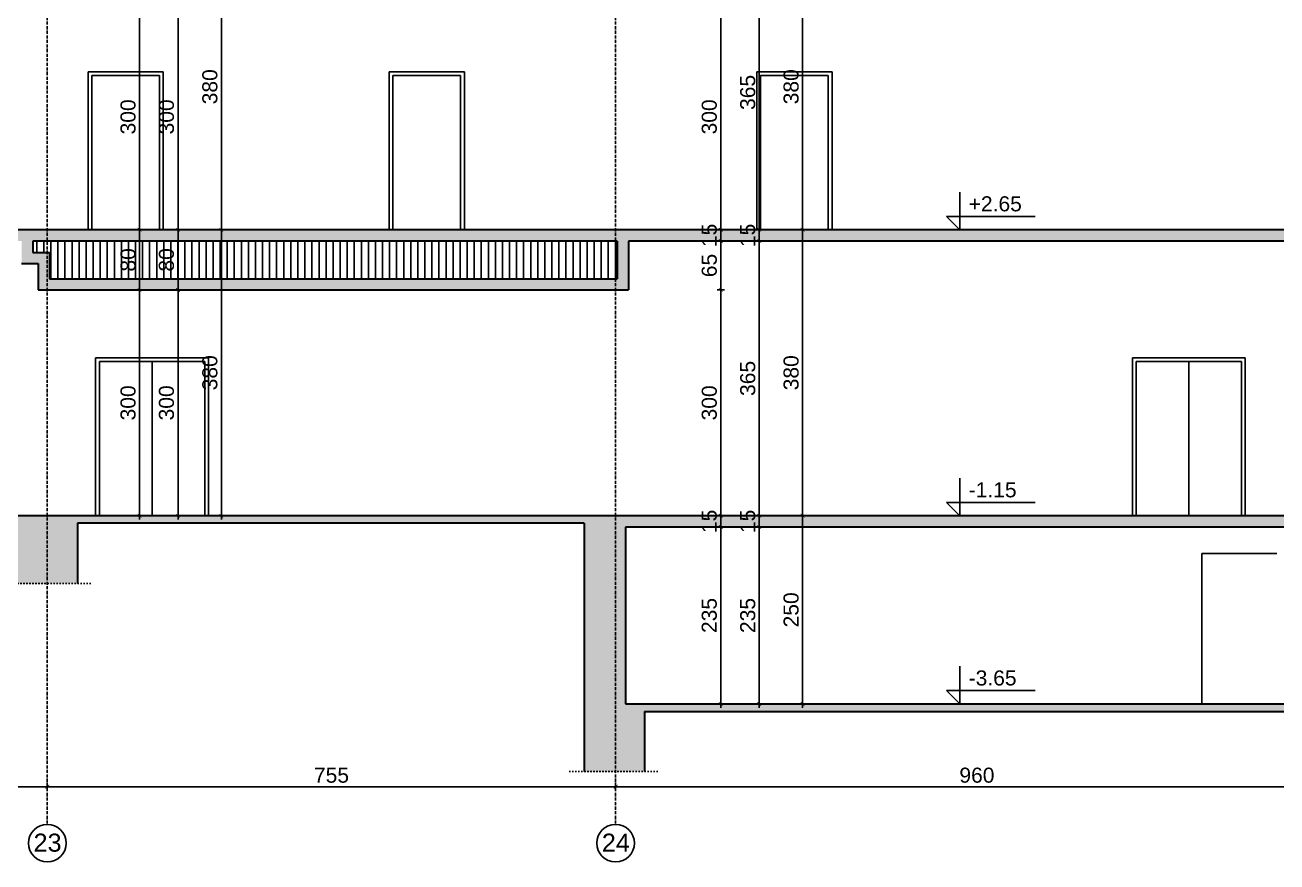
# Model space of a CAD drawing. Header units: inches. Extents: x -72385 to 39588, y -6525 to 66685.
# Drawn here: x 27650 to 29313, y 23051 to 24163 of the extents above; entities that cross this region are included whole.
import ezdxf

# ---------------------------------------------------------------- set-up
doc = ezdxf.new("R2010")
doc.units = ezdxf.units.IN
doc.header["$MEASUREMENT"] = 0
doc.linetypes.add('DashDot', pattern=[0.6, 0.4, -0.1, 0, -0.1])
doc.linetypes.add('Hidden', pattern=[0.4, 0.2, -0.2])
for name, color, linetype, lineweight in [('Надписи коти външни', 252, 'Continuous', 25), ('Надписи коти вътрешни', 252, 'Continuous', 25), ('Надписи нива', 252, 'Continuous', 25), ('Надписи Оси', 252, 'Continuous', 25), ('Оси', 252, 'DashDot', 25), ('Фасади Разрези дебело', 7, 'Continuous', 35), ('Фасади Разрези пунктир', 253, 'Hidden', 25), ('Фасади Разрези средно', 252, 'Continuous', 30), ('Фасади Разрези тънко', 253, 'Continuous', 25), ('Щрих стени', 254, 'Continuous', 25)]:
    doc.layers.add(name, color=color, linetype=linetype, lineweight=lineweight)
doc.styles.add('Arial Regular', font='arial.ttf')
doc.styles.get("Standard").update_dxf_attribs({"font": 'arial.ttf'})
doc.dimstyles.new('Annotative', dxfattribs={"dimscale": 0, "dimtxt": 20, "dimasz": 5, "dimexe": 5, "dimexo": 5, "dimgap": 5, "dimtad": 1, "dimdec": 0, "dimzin": 0, "dimdsep": 46, "dimtxsty": 'Standard', "dimblk": 'ARCHTICK', "dimcen": 5, "dimdle": 5, "dimadec": 0, "dimazin": 0, "dimtfac": 1, "dimtdec": 0, "dimtofl": 0, "dimtmove": 0, "dimatfit": 3, "dimldrblk": 'ARCHTICK', "dimfxl": 5, "dimfxlon": 1, "dimtolj": 1, "dimtzin": 0, "dimarcsym": 1})

# ---------------------------------------------------------------- blocks, each defined once
blk = doc.blocks.new('_ArchTick')
at = {"color": 0, "linetype": 'ByBlock', "const_width": 0.15}
blk.add_lwpolyline([(-0.5, -0.5), (0.5, 0.5)], dxfattribs=at)
blk = doc.blocks.new('*D5198')
at = {"layer": 'Defpoints', "color": 0, "ltscale": 10, "transparency": 16777216}
for p in [(28451.8, 23810.9), (28574.4, 23810.9), (28470.1, 23510.9)]:
    blk.add_point(p, dxfattribs=at)
at = {"layer": 'Надписи коти вътрешни', "color": 0, "lineweight": -2, "ltscale": 10, "transparency": 16777216}
for p, q in [((28569.4, 23810.9), (28579.4, 23810.9)), ((28574.4, 23505.9), (28574.4, 23815.9)), ((28569.4, 23510.9), (28579.4, 23510.9))]:
    blk.add_line(p, q, dxfattribs=at)
at = {"layer": 'Надписи коти вътрешни', "color": 0, "lineweight": -2, "ltscale": 10, "transparency": 16777216, "xscale": 5, "yscale": 5, "zscale": 5}
for p, rotation in [((28574.4, 23810.9), 90), ((28574.4, 23510.9), 270)]:
    blk.add_blockref('_ArchTick', p, dxfattribs=dict(at, rotation=rotation))
at = {"layer": 'Надписи коти вътрешни', "color": 0, "ltscale": 10, "transparency": 16777216, "insert": (28559.2, 23660.9), "char_height": 20, "attachment_point": 5, "rotation": 90}
blk.add_mtext('\\A1;300', dxfattribs=at)
blk = doc.blocks.new('*D5197')
at = {"layer": 'Defpoints', "color": 0, "ltscale": 10, "transparency": 16777216}
for p in [(28451.8, 23875.9), (28451.8, 23810.9), (28574.4, 23810.9)]:
    blk.add_point(p, dxfattribs=at)
at = {"layer": 'Надписи коти вътрешни', "color": 0, "lineweight": -2, "ltscale": 10, "transparency": 16777216}
for p, q in [((28569.4, 23875.9), (28579.4, 23875.9)), ((28574.4, 23880.9), (28574.4, 23805.9)), ((28569.4, 23810.9), (28579.4, 23810.9))]:
    blk.add_line(p, q, dxfattribs=at)
at = {"layer": 'Надписи коти вътрешни', "color": 0, "lineweight": -2, "ltscale": 10, "transparency": 16777216, "xscale": 5, "yscale": 5, "zscale": 5}
for p, rotation in [((28574.4, 23875.9), 90), ((28574.4, 23810.9), 270)]:
    blk.add_blockref('_ArchTick', p, dxfattribs=dict(at, rotation=rotation))
at = {"layer": 'Надписи коти вътрешни', "color": 0, "ltscale": 10, "transparency": 16777216, "insert": (28559.2, 23843.4), "char_height": 20, "attachment_point": 5, "rotation": 90}
blk.add_mtext('\\A1;65', dxfattribs=at)
blk = doc.blocks.new('*D5196')
at = {"layer": 'Defpoints', "color": 0, "ltscale": 10, "transparency": 16777216}
for p in [(28574.4, 23890.9), (28605.1, 23890.9), (28605.1, 23875.9)]:
    blk.add_point(p, dxfattribs=at)
at = {"layer": 'Надписи коти вътрешни', "color": 0, "lineweight": -2, "ltscale": 10, "transparency": 16777216}
for p, q in [((28579.4, 23890.9), (28569.4, 23890.9)), ((28574.4, 23870.9), (28574.4, 23895.9)), ((28579.4, 23875.9), (28569.4, 23875.9))]:
    blk.add_line(p, q, dxfattribs=at)
at = {"layer": 'Надписи коти вътрешни', "color": 0, "lineweight": -2, "ltscale": 10, "transparency": 16777216, "xscale": 5, "yscale": 5, "zscale": 5}
for p, rotation in [((28574.4, 23890.9), 90), ((28574.4, 23875.9), 270)]:
    blk.add_blockref('_ArchTick', p, dxfattribs=dict(at, rotation=rotation))
at = {"layer": 'Надписи коти вътрешни', "color": 0, "ltscale": 10, "transparency": 16777216, "insert": (28559.2, 23883.4), "char_height": 20, "attachment_point": 5, "rotation": 90}
blk.add_mtext('\\A1;15', dxfattribs=at)
blk = doc.blocks.new('*D5195')
at = {"layer": 'Defpoints', "color": 0, "ltscale": 10, "transparency": 16777216}
for p in [(28625.5, 23875.9), (28703.7, 23875.9), (28703.7, 23510.9)]:
    blk.add_point(p, dxfattribs=at)
at = {"layer": 'Надписи коти вътрешни', "color": 0, "lineweight": -2, "ltscale": 10, "transparency": 16777216}
for p, q in [((28630.5, 23875.9), (28620.5, 23875.9)), ((28625.5, 23505.9), (28625.5, 23880.9)), ((28630.5, 23510.9), (28620.5, 23510.9))]:
    blk.add_line(p, q, dxfattribs=at)
at = {"layer": 'Надписи коти вътрешни', "color": 0, "lineweight": -2, "ltscale": 10, "transparency": 16777216, "xscale": 5, "yscale": 5, "zscale": 5}
for p, rotation in [((28625.5, 23875.9), 90), ((28625.5, 23510.9), 270)]:
    blk.add_blockref('_ArchTick', p, dxfattribs=dict(at, rotation=rotation))
at = {"layer": 'Надписи коти вътрешни', "color": 0, "ltscale": 10, "transparency": 16777216, "insert": (28610.3, 23693.4), "char_height": 20, "attachment_point": 5, "rotation": 90}
blk.add_mtext('\\A1;365', dxfattribs=at)
blk = doc.blocks.new('*D5194')
at = {"layer": 'Defpoints', "color": 0, "ltscale": 10, "transparency": 16777216}
for p in [(28683.1, 23890.9), (28802.2, 23890.9), (28802.2, 23510.9)]:
    blk.add_point(p, dxfattribs=at)
at = {"layer": 'Надписи коти вътрешни', "color": 0, "lineweight": -2, "ltscale": 10, "transparency": 16777216}
for p, q in [((28688.1, 23890.9), (28678.1, 23890.9)), ((28683.1, 23505.9), (28683.1, 23895.9)), ((28688.1, 23510.9), (28678.1, 23510.9))]:
    blk.add_line(p, q, dxfattribs=at)
at = {"layer": 'Надписи коти вътрешни', "color": 0, "lineweight": -2, "ltscale": 10, "transparency": 16777216, "xscale": 5, "yscale": 5, "zscale": 5}
for p, rotation in [((28683.1, 23890.9), 90), ((28683.1, 23510.9), 270)]:
    blk.add_blockref('_ArchTick', p, dxfattribs=dict(at, rotation=rotation))
at = {"layer": 'Надписи коти вътрешни', "color": 0, "ltscale": 10, "transparency": 16777216, "insert": (28667.9, 23700.9), "char_height": 20, "attachment_point": 5, "rotation": 90}
blk.add_mtext('\\A1;380', dxfattribs=at)
blk = doc.blocks.new('*D5193')
at = {"layer": 'Defpoints', "color": 0, "ltscale": 10, "transparency": 16777216}
for p in [(28625.5, 23890.9), (28656.1, 23890.9), (28656.1, 23875.9)]:
    blk.add_point(p, dxfattribs=at)
at = {"layer": 'Надписи коти вътрешни', "color": 0, "lineweight": -2, "ltscale": 10, "transparency": 16777216}
for p, q in [((28630.5, 23890.9), (28620.5, 23890.9)), ((28625.5, 23870.9), (28625.5, 23895.9)), ((28630.5, 23875.9), (28620.5, 23875.9))]:
    blk.add_line(p, q, dxfattribs=at)
at = {"layer": 'Надписи коти вътрешни', "color": 0, "lineweight": -2, "ltscale": 10, "transparency": 16777216, "xscale": 5, "yscale": 5, "zscale": 5}
for p, rotation in [((28625.5, 23890.9), 90), ((28625.5, 23875.9), 270)]:
    blk.add_blockref('_ArchTick', p, dxfattribs=dict(at, rotation=rotation))
at = {"layer": 'Надписи коти вътрешни', "color": 0, "ltscale": 10, "transparency": 16777216, "insert": (28610.3, 23883.4), "char_height": 20, "attachment_point": 5, "rotation": 90}
blk.add_mtext('\\A1;15', dxfattribs=at)
blk = doc.blocks.new('*D5192')
at = {"layer": 'Defpoints', "color": 0, "ltscale": 10, "transparency": 16777216}
for p in [(28451.8, 24190.9), (28574.4, 24190.9), (28514.9, 23890.9)]:
    blk.add_point(p, dxfattribs=at)
at = {"layer": 'Надписи коти вътрешни', "color": 0, "lineweight": -2, "ltscale": 10, "transparency": 16777216}
for p, q in [((28569.4, 24190.9), (28579.4, 24190.9)), ((28574.4, 23885.9), (28574.4, 24195.9)), ((28569.4, 23890.9), (28579.4, 23890.9))]:
    blk.add_line(p, q, dxfattribs=at)
at = {"layer": 'Надписи коти вътрешни', "color": 0, "lineweight": -2, "ltscale": 10, "transparency": 16777216, "xscale": 5, "yscale": 5, "zscale": 5}
for p, rotation in [((28574.4, 24190.9), 90), ((28574.4, 23890.9), 270)]:
    blk.add_blockref('_ArchTick', p, dxfattribs=dict(at, rotation=rotation))
at = {"layer": 'Надписи коти вътрешни', "color": 0, "ltscale": 10, "transparency": 16777216, "insert": (28559.2, 24040.9), "char_height": 20, "attachment_point": 5, "rotation": 90}
blk.add_mtext('\\A1;300', dxfattribs=at)
blk = doc.blocks.new('*D5189')
at = {"layer": 'Defpoints', "color": 0, "ltscale": 10, "transparency": 16777216}
for p in [(28625.5, 24255.9), (28703.7, 24255.9), (28703.7, 23890.9)]:
    blk.add_point(p, dxfattribs=at)
at = {"layer": 'Надписи коти вътрешни', "color": 0, "lineweight": -2, "ltscale": 10, "transparency": 16777216}
for p, q in [((28630.5, 24255.9), (28620.5, 24255.9)), ((28625.5, 23885.9), (28625.5, 24260.9)), ((28630.5, 23890.9), (28620.5, 23890.9))]:
    blk.add_line(p, q, dxfattribs=at)
at = {"layer": 'Надписи коти вътрешни', "color": 0, "lineweight": -2, "ltscale": 10, "transparency": 16777216, "xscale": 5, "yscale": 5, "zscale": 5}
for p, rotation in [((28625.5, 24255.9), 90), ((28625.5, 23890.9), 270)]:
    blk.add_blockref('_ArchTick', p, dxfattribs=dict(at, rotation=rotation))
at = {"layer": 'Надписи коти вътрешни', "color": 0, "ltscale": 10, "transparency": 16777216, "insert": (28610.3, 24073.4), "char_height": 20, "attachment_point": 5, "rotation": 90}
blk.add_mtext('\\A1;365', dxfattribs=at)
blk = doc.blocks.new('*D5188')
at = {"layer": 'Defpoints', "color": 0, "ltscale": 10, "transparency": 16777216}
for p in [(28683.1, 24270.9), (28802.2, 24270.9), (28802.2, 23890.9)]:
    blk.add_point(p, dxfattribs=at)
at = {"layer": 'Надписи коти вътрешни', "color": 0, "lineweight": -2, "ltscale": 10, "transparency": 16777216}
for p, q in [((28688.1, 24270.9), (28678.1, 24270.9)), ((28683.1, 23885.9), (28683.1, 24275.9)), ((28688.1, 23890.9), (28678.1, 23890.9))]:
    blk.add_line(p, q, dxfattribs=at)
at = {"layer": 'Надписи коти вътрешни', "color": 0, "lineweight": -2, "ltscale": 10, "transparency": 16777216, "xscale": 5, "yscale": 5, "zscale": 5}
for p, rotation in [((28683.1, 24270.9), 90), ((28683.1, 23890.9), 270)]:
    blk.add_blockref('_ArchTick', p, dxfattribs=dict(at, rotation=rotation))
at = {"layer": 'Надписи коти вътрешни', "color": 0, "ltscale": 10, "transparency": 16777216, "insert": (28667.9, 24080.9), "char_height": 20, "attachment_point": 5, "rotation": 90}
blk.add_mtext('\\A1;380', dxfattribs=at)
blk = doc.blocks.new('*D5173')
at = {"layer": 'Defpoints', "color": 0, "ltscale": 10, "transparency": 16777216}
for p in [(28447.8, 23495.9), (28447.8, 23260.9), (28574.4, 23260.9)]:
    blk.add_point(p, dxfattribs=at)
at = {"layer": 'Надписи коти вътрешни', "color": 0, "lineweight": -2, "ltscale": 10, "transparency": 16777216}
for p, q in [((28569.4, 23495.9), (28579.4, 23495.9)), ((28574.4, 23500.9), (28574.4, 23255.9)), ((28569.4, 23260.9), (28579.4, 23260.9))]:
    blk.add_line(p, q, dxfattribs=at)
at = {"layer": 'Надписи коти вътрешни', "color": 0, "lineweight": -2, "ltscale": 10, "transparency": 16777216, "xscale": 5, "yscale": 5, "zscale": 5}
for p, rotation in [((28574.4, 23495.9), 90), ((28574.4, 23260.9), 270)]:
    blk.add_blockref('_ArchTick', p, dxfattribs=dict(at, rotation=rotation))
at = {"layer": 'Надписи коти вътрешни', "color": 0, "ltscale": 10, "transparency": 16777216, "insert": (28559.2, 23378.4), "char_height": 20, "attachment_point": 5, "rotation": 90}
blk.add_mtext('\\A1;235', dxfattribs=at)
blk = doc.blocks.new('*D5172')
at = {"layer": 'Defpoints', "color": 0, "ltscale": 10, "transparency": 16777216}
for p in [(28447.8, 23495.9), (28447.8, 23260.9), (28625.5, 23260.9)]:
    blk.add_point(p, dxfattribs=at)
at = {"layer": 'Надписи коти вътрешни', "color": 0, "lineweight": -2, "ltscale": 10, "transparency": 16777216}
for p, q in [((28620.5, 23495.9), (28630.5, 23495.9)), ((28625.5, 23500.9), (28625.5, 23255.9)), ((28620.5, 23260.9), (28630.5, 23260.9))]:
    blk.add_line(p, q, dxfattribs=at)
at = {"layer": 'Надписи коти вътрешни', "color": 0, "lineweight": -2, "ltscale": 10, "transparency": 16777216, "xscale": 5, "yscale": 5, "zscale": 5}
for p, rotation in [((28625.5, 23495.9), 90), ((28625.5, 23260.9), 270)]:
    blk.add_blockref('_ArchTick', p, dxfattribs=dict(at, rotation=rotation))
at = {"layer": 'Надписи коти вътрешни', "color": 0, "ltscale": 10, "transparency": 16777216, "insert": (28610.3, 23378.4), "char_height": 20, "attachment_point": 5, "rotation": 90}
blk.add_mtext('\\A1;235', dxfattribs=at)
blk = doc.blocks.new('*D5171')
at = {"layer": 'Defpoints', "color": 0, "ltscale": 10, "transparency": 16777216}
for p in [(28447.8, 23510.9), (28683.1, 23510.9), (28447.8, 23260.9)]:
    blk.add_point(p, dxfattribs=at)
at = {"layer": 'Надписи коти вътрешни', "color": 0, "lineweight": -2, "ltscale": 10, "transparency": 16777216}
for p, q in [((28678.1, 23510.9), (28688.1, 23510.9)), ((28683.1, 23255.9), (28683.1, 23515.9)), ((28678.1, 23260.9), (28688.1, 23260.9))]:
    blk.add_line(p, q, dxfattribs=at)
at = {"layer": 'Надписи коти вътрешни', "color": 0, "lineweight": -2, "ltscale": 10, "transparency": 16777216, "xscale": 5, "yscale": 5, "zscale": 5}
for p, rotation in [((28683.1, 23510.9), 90), ((28683.1, 23260.9), 270)]:
    blk.add_blockref('_ArchTick', p, dxfattribs=dict(at, rotation=rotation))
at = {"layer": 'Надписи коти вътрешни', "color": 0, "ltscale": 10, "transparency": 16777216, "insert": (28667.9, 23385.9), "char_height": 20, "attachment_point": 5, "rotation": 90}
blk.add_mtext('\\A1;250', dxfattribs=at)
blk = doc.blocks.new('*D5170')
at = {"layer": 'Defpoints', "color": 0, "ltscale": 10, "transparency": 16777216}
for p in [(28574.4, 23510.9), (28605.1, 23510.9), (28600.1, 23495.9)]:
    blk.add_point(p, dxfattribs=at)
at = {"layer": 'Надписи коти вътрешни', "color": 0, "lineweight": -2, "ltscale": 10, "transparency": 16777216}
for p, q in [((28579.4, 23510.9), (28569.4, 23510.9)), ((28574.4, 23490.9), (28574.4, 23515.9)), ((28579.4, 23495.9), (28569.4, 23495.9))]:
    blk.add_line(p, q, dxfattribs=at)
at = {"layer": 'Надписи коти вътрешни', "color": 0, "lineweight": -2, "ltscale": 10, "transparency": 16777216, "xscale": 5, "yscale": 5, "zscale": 5}
for p, rotation in [((28574.4, 23510.9), 90), ((28574.4, 23495.9), 270)]:
    blk.add_blockref('_ArchTick', p, dxfattribs=dict(at, rotation=rotation))
at = {"layer": 'Надписи коти вътрешни', "color": 0, "ltscale": 10, "transparency": 16777216, "insert": (28559.2, 23503.4), "char_height": 20, "attachment_point": 5, "rotation": 90}
blk.add_mtext('\\A1;15', dxfattribs=at)
blk = doc.blocks.new('*D5169')
at = {"layer": 'Defpoints', "color": 0, "ltscale": 10, "transparency": 16777216}
for p in [(28625.5, 23510.9), (28656.1, 23510.9), (28656.1, 23495.9)]:
    blk.add_point(p, dxfattribs=at)
at = {"layer": 'Надписи коти вътрешни', "color": 0, "lineweight": -2, "ltscale": 10, "transparency": 16777216}
for p, q in [((28630.5, 23510.9), (28620.5, 23510.9)), ((28625.5, 23490.9), (28625.5, 23515.9)), ((28630.5, 23495.9), (28620.5, 23495.9))]:
    blk.add_line(p, q, dxfattribs=at)
at = {"layer": 'Надписи коти вътрешни', "color": 0, "lineweight": -2, "ltscale": 10, "transparency": 16777216, "xscale": 5, "yscale": 5, "zscale": 5}
for p, rotation in [((28625.5, 23510.9), 90), ((28625.5, 23495.9), 270)]:
    blk.add_blockref('_ArchTick', p, dxfattribs=dict(at, rotation=rotation))
at = {"layer": 'Надписи коти вътрешни', "color": 0, "ltscale": 10, "transparency": 16777216, "insert": (28610.3, 23503.4), "char_height": 20, "attachment_point": 5, "rotation": 90}
blk.add_mtext('\\A1;15', dxfattribs=at)
blk = doc.blocks.new('*D5085')
at = {"layer": 'Defpoints', "color": 0, "ltscale": 10, "transparency": 16777216}
for p in [(27679.6, 23810.9), (27802.2, 23810.9), (27697.8, 23510.9)]:
    blk.add_point(p, dxfattribs=at)
at = {"layer": 'Надписи коти вътрешни', "color": 0, "lineweight": -2, "ltscale": 10, "transparency": 16777216}
for p, q in [((27797.2, 23810.9), (27807.2, 23810.9)), ((27802.2, 23505.9), (27802.2, 23815.9)), ((27797.2, 23510.9), (27807.2, 23510.9))]:
    blk.add_line(p, q, dxfattribs=at)
at = {"layer": 'Надписи коти вътрешни', "color": 0, "lineweight": -2, "ltscale": 10, "transparency": 16777216, "xscale": 5, "yscale": 5, "zscale": 5}
for p, rotation in [((27802.2, 23810.9), 90), ((27802.2, 23510.9), 270)]:
    blk.add_blockref('_ArchTick', p, dxfattribs=dict(at, rotation=rotation))
at = {"layer": 'Надписи коти вътрешни', "color": 0, "ltscale": 10, "transparency": 16777216, "insert": (27787, 23660.9), "char_height": 20, "attachment_point": 5, "rotation": 90}
blk.add_mtext('\\A1;300', dxfattribs=at)
blk = doc.blocks.new('*D5084')
at = {"layer": 'Defpoints', "color": 0, "ltscale": 10, "transparency": 16777216}
for p in [(27802.2, 23890.9), (27832.9, 23890.9), (27667.4, 23810.9)]:
    blk.add_point(p, dxfattribs=at)
at = {"layer": 'Надписи коти вътрешни', "color": 0, "lineweight": -2, "ltscale": 10, "transparency": 16777216}
for p, q in [((27807.2, 23890.9), (27797.2, 23890.9)), ((27802.2, 23805.9), (27802.2, 23895.9)), ((27797.2, 23810.9), (27807.2, 23810.9))]:
    blk.add_line(p, q, dxfattribs=at)
at = {"layer": 'Надписи коти вътрешни', "color": 0, "lineweight": -2, "ltscale": 10, "transparency": 16777216, "xscale": 5, "yscale": 5, "zscale": 5}
for p, rotation in [((27802.2, 23890.9), 90), ((27802.2, 23810.9), 270)]:
    blk.add_blockref('_ArchTick', p, dxfattribs=dict(at, rotation=rotation))
at = {"layer": 'Надписи коти вътрешни', "color": 0, "ltscale": 10, "transparency": 16777216, "insert": (27787, 23850.9), "char_height": 20, "attachment_point": 5, "rotation": 90}
blk.add_mtext('\\A1;80', dxfattribs=at)
blk = doc.blocks.new('*D5083')
at = {"layer": 'Defpoints', "color": 0, "ltscale": 10, "transparency": 16777216}
for p in [(27853.3, 23810.9), (27897.4, 23810.9), (27931.5, 23510.9)]:
    blk.add_point(p, dxfattribs=at)
at = {"layer": 'Надписи коти вътрешни', "color": 0, "lineweight": -2, "ltscale": 10, "transparency": 16777216}
for p, q in [((27858.3, 23810.9), (27848.3, 23810.9)), ((27853.3, 23505.9), (27853.3, 23815.9)), ((27858.3, 23510.9), (27848.3, 23510.9))]:
    blk.add_line(p, q, dxfattribs=at)
at = {"layer": 'Надписи коти вътрешни', "color": 0, "lineweight": -2, "ltscale": 10, "transparency": 16777216, "xscale": 5, "yscale": 5, "zscale": 5}
for p, rotation in [((27853.3, 23810.9), 90), ((27853.3, 23510.9), 270)]:
    blk.add_blockref('_ArchTick', p, dxfattribs=dict(at, rotation=rotation))
at = {"layer": 'Надписи коти вътрешни', "color": 0, "ltscale": 10, "transparency": 16777216, "insert": (27838, 23660.9), "char_height": 20, "attachment_point": 5, "rotation": 90}
blk.add_mtext('\\A1;300', dxfattribs=at)
blk = doc.blocks.new('*D5082')
at = {"layer": 'Defpoints', "color": 0, "ltscale": 10, "transparency": 16777216}
for p in [(27910.9, 23890.9), (28029.9, 23890.9), (28029.9, 23510.9)]:
    blk.add_point(p, dxfattribs=at)
at = {"layer": 'Надписи коти вътрешни', "color": 0, "lineweight": -2, "ltscale": 10, "transparency": 16777216}
for p, q in [((27915.9, 23890.9), (27905.9, 23890.9)), ((27910.9, 23505.9), (27910.9, 23895.9)), ((27915.9, 23510.9), (27905.9, 23510.9))]:
    blk.add_line(p, q, dxfattribs=at)
at = {"layer": 'Надписи коти вътрешни', "color": 0, "lineweight": -2, "ltscale": 10, "transparency": 16777216, "xscale": 5, "yscale": 5, "zscale": 5}
for p, rotation in [((27910.9, 23890.9), 90), ((27910.9, 23510.9), 270)]:
    blk.add_blockref('_ArchTick', p, dxfattribs=dict(at, rotation=rotation))
at = {"layer": 'Надписи коти вътрешни', "color": 0, "ltscale": 10, "transparency": 16777216, "insert": (27895.7, 23700.9), "char_height": 20, "attachment_point": 5, "rotation": 90}
blk.add_mtext('\\A1;380', dxfattribs=at)
blk = doc.blocks.new('*D5081')
at = {"layer": 'Defpoints', "color": 0, "ltscale": 10, "transparency": 16777216}
for p in [(27853.3, 23890.9), (27883.9, 23890.9), (27883.9, 23810.9)]:
    blk.add_point(p, dxfattribs=at)
at = {"layer": 'Надписи коти вътрешни', "color": 0, "lineweight": -2, "ltscale": 10, "transparency": 16777216}
for p, q in [((27858.3, 23890.9), (27848.3, 23890.9)), ((27853.3, 23805.9), (27853.3, 23895.9)), ((27858.3, 23810.9), (27848.3, 23810.9))]:
    blk.add_line(p, q, dxfattribs=at)
at = {"layer": 'Надписи коти вътрешни', "color": 0, "lineweight": -2, "ltscale": 10, "transparency": 16777216, "xscale": 5, "yscale": 5, "zscale": 5}
for p, rotation in [((27853.3, 23890.9), 90), ((27853.3, 23810.9), 270)]:
    blk.add_blockref('_ArchTick', p, dxfattribs=dict(at, rotation=rotation))
at = {"layer": 'Надписи коти вътрешни', "color": 0, "ltscale": 10, "transparency": 16777216, "insert": (27838, 23850.9), "char_height": 20, "attachment_point": 5, "rotation": 90}
blk.add_mtext('\\A1;80', dxfattribs=at)
blk = doc.blocks.new('*D5080')
at = {"layer": 'Defpoints', "color": 0, "ltscale": 10, "transparency": 16777216}
for p in [(27679.6, 24190.9), (27802.2, 24190.9), (27742.7, 23890.9)]:
    blk.add_point(p, dxfattribs=at)
at = {"layer": 'Надписи коти вътрешни', "color": 0, "lineweight": -2, "ltscale": 10, "transparency": 16777216}
for p, q in [((27797.2, 24190.9), (27807.2, 24190.9)), ((27802.2, 23885.9), (27802.2, 24195.9)), ((27797.2, 23890.9), (27807.2, 23890.9))]:
    blk.add_line(p, q, dxfattribs=at)
at = {"layer": 'Надписи коти вътрешни', "color": 0, "lineweight": -2, "ltscale": 10, "transparency": 16777216, "xscale": 5, "yscale": 5, "zscale": 5}
for p, rotation in [((27802.2, 24190.9), 90), ((27802.2, 23890.9), 270)]:
    blk.add_blockref('_ArchTick', p, dxfattribs=dict(at, rotation=rotation))
at = {"layer": 'Надписи коти вътрешни', "color": 0, "ltscale": 10, "transparency": 16777216, "insert": (27787, 24040.9), "char_height": 20, "attachment_point": 5, "rotation": 90}
blk.add_mtext('\\A1;300', dxfattribs=at)
blk = doc.blocks.new('*D5078')
at = {"layer": 'Defpoints', "color": 0, "ltscale": 10, "transparency": 16777216}
for p in [(27853.3, 24190.9), (27884.3, 24190.9), (27931.5, 23890.9)]:
    blk.add_point(p, dxfattribs=at)
at = {"layer": 'Надписи коти вътрешни', "color": 0, "lineweight": -2, "ltscale": 10, "transparency": 16777216}
for p, q in [((27858.3, 24190.9), (27848.3, 24190.9)), ((27853.3, 23885.9), (27853.3, 24195.9)), ((27858.3, 23890.9), (27848.3, 23890.9))]:
    blk.add_line(p, q, dxfattribs=at)
at = {"layer": 'Надписи коти вътрешни', "color": 0, "lineweight": -2, "ltscale": 10, "transparency": 16777216, "xscale": 5, "yscale": 5, "zscale": 5}
for p, rotation in [((27853.3, 24190.9), 90), ((27853.3, 23890.9), 270)]:
    blk.add_blockref('_ArchTick', p, dxfattribs=dict(at, rotation=rotation))
at = {"layer": 'Надписи коти вътрешни', "color": 0, "ltscale": 10, "transparency": 16777216, "insert": (27838, 24040.9), "char_height": 20, "attachment_point": 5, "rotation": 90}
blk.add_mtext('\\A1;300', dxfattribs=at)
blk = doc.blocks.new('*D5077')
at = {"layer": 'Defpoints', "color": 0, "ltscale": 10, "transparency": 16777216}
for p in [(27910.9, 24270.9), (28029.9, 24270.9), (28029.9, 23890.9)]:
    blk.add_point(p, dxfattribs=at)
at = {"layer": 'Надписи коти вътрешни', "color": 0, "lineweight": -2, "ltscale": 10, "transparency": 16777216}
for p, q in [((27915.9, 24270.9), (27905.9, 24270.9)), ((27910.9, 23885.9), (27910.9, 24275.9)), ((27915.9, 23890.9), (27905.9, 23890.9))]:
    blk.add_line(p, q, dxfattribs=at)
at = {"layer": 'Надписи коти вътрешни', "color": 0, "lineweight": -2, "ltscale": 10, "transparency": 16777216, "xscale": 5, "yscale": 5, "zscale": 5}
for p, rotation in [((27910.9, 24270.9), 90), ((27910.9, 23890.9), 270)]:
    blk.add_blockref('_ArchTick', p, dxfattribs=dict(at, rotation=rotation))
at = {"layer": 'Надписи коти вътрешни', "color": 0, "ltscale": 10, "transparency": 16777216, "insert": (27895.7, 24080.9), "char_height": 20, "attachment_point": 5, "rotation": 90}
blk.add_mtext('\\A1;380', dxfattribs=at)
blk = doc.blocks.new('*D7041')
at = {"layer": 'Defpoints', "color": 0, "ltscale": 10, "transparency": 16777216}
for p in [(27679.7, 23150.9), (27059.7, 23100.9), (27679.7, 23100.9)]:
    blk.add_point(p, dxfattribs=at)
at = {"layer": 'Надписи коти външни', "color": 0, "lineweight": -2, "ltscale": 10, "transparency": 16777216}
for p, q in [((27059.7, 23145.9), (27059.7, 23155.9)), ((27679.7, 23145.9), (27679.7, 23155.9)), ((27054.7, 23150.9), (27684.7, 23150.9))]:
    blk.add_line(p, q, dxfattribs=at)
at = {"layer": 'Надписи коти външни', "color": 0, "lineweight": -2, "ltscale": 10, "transparency": 16777216, "xscale": 5, "yscale": 5, "zscale": 5, "rotation": 180}
blk.add_blockref('_ArchTick', (27059.7, 23150.9), dxfattribs=at)
at = {"layer": 'Надписи коти външни', "color": 0, "lineweight": -2, "ltscale": 10, "transparency": 16777216, "xscale": 5, "yscale": 5, "zscale": 5}
blk.add_blockref('_ArchTick', (27679.7, 23150.9), dxfattribs=at)
at = {"layer": 'Надписи коти външни', "color": 0, "ltscale": 10, "transparency": 16777216, "insert": (27369.7, 23166.1), "char_height": 20, "attachment_point": 5}
blk.add_mtext('\\A1;620', dxfattribs=at)
blk = doc.blocks.new('*D7042')
at = {"layer": 'Defpoints', "color": 0, "ltscale": 10, "transparency": 16777216}
for p in [(28434.7, 23150.9), (27679.7, 23100.9), (28434.7, 23100.9)]:
    blk.add_point(p, dxfattribs=at)
at = {"layer": 'Надписи коти външни', "color": 0, "lineweight": -2, "ltscale": 10, "transparency": 16777216}
for p, q in [((27679.7, 23145.9), (27679.7, 23155.9)), ((28434.7, 23145.9), (28434.7, 23155.9)), ((27674.7, 23150.9), (28439.7, 23150.9))]:
    blk.add_line(p, q, dxfattribs=at)
at = {"layer": 'Надписи коти външни', "color": 0, "lineweight": -2, "ltscale": 10, "transparency": 16777216, "xscale": 5, "yscale": 5, "zscale": 5, "rotation": 180}
blk.add_blockref('_ArchTick', (27679.7, 23150.9), dxfattribs=at)
at = {"layer": 'Надписи коти външни', "color": 0, "lineweight": -2, "ltscale": 10, "transparency": 16777216, "xscale": 5, "yscale": 5, "zscale": 5}
blk.add_blockref('_ArchTick', (28434.7, 23150.9), dxfattribs=at)
at = {"layer": 'Надписи коти външни', "color": 0, "ltscale": 10, "transparency": 16777216, "insert": (28057.2, 23166.1), "char_height": 20, "attachment_point": 5}
blk.add_mtext('\\A1;755', dxfattribs=at)
blk = doc.blocks.new('*D7043')
at = {"layer": 'Defpoints', "color": 0, "ltscale": 10, "transparency": 16777216}
for p in [(29394.7, 23150.9), (28434.7, 23100.9), (29394.7, 23100.9)]:
    blk.add_point(p, dxfattribs=at)
at = {"layer": 'Надписи коти външни', "color": 0, "lineweight": -2, "ltscale": 10, "transparency": 16777216}
for p, q in [((28434.7, 23145.9), (28434.7, 23155.9)), ((29394.7, 23145.9), (29394.7, 23155.9)), ((28429.7, 23150.9), (29399.7, 23150.9))]:
    blk.add_line(p, q, dxfattribs=at)
at = {"layer": 'Надписи коти външни', "color": 0, "lineweight": -2, "ltscale": 10, "transparency": 16777216, "xscale": 5, "yscale": 5, "zscale": 5, "rotation": 180}
blk.add_blockref('_ArchTick', (28434.7, 23150.9), dxfattribs=at)
at = {"layer": 'Надписи коти външни', "color": 0, "lineweight": -2, "ltscale": 10, "transparency": 16777216, "xscale": 5, "yscale": 5, "zscale": 5}
blk.add_blockref('_ArchTick', (29394.7, 23150.9), dxfattribs=at)
at = {"layer": 'Надписи коти външни', "color": 0, "ltscale": 10, "transparency": 16777216, "insert": (28914.7, 23166.1), "char_height": 20, "attachment_point": 5}
blk.add_mtext('\\A1;960', dxfattribs=at)

msp = doc.modelspace()

# ---------------------------------------------------------------- hatches: boundary and pattern name
at = {"layer": 'Щрих стени', "ltscale": 10}
h = msp.add_hatch(color=256, dxfattribs=at)
h.dxf.hatch_style = 1
h.paths.add_polyline_path([(26473.9, 23610.9), (26438.9, 23610.9), (26438.9, 23510.9), (26473.9, 23510.9)], flags=17)
h.paths.add_polyline_path([(26473.9, 23875.9), (27043.7, 23875.9), (27043.7, 23510.9), (27073.7, 23510.9), (27073.7, 23875.9), (27645.4, 23875.9), (27645.4, 23845.9), (27667.4, 23845.9), (27667.4, 23810.9), (28451.8, 23810.9), (28451.8, 23875.9), (29376.8, 23875.9), (29376.8, 23720.9), (29406.8, 23720.9), (29406.8, 23820.9), (30375.2, 23820.9), (30375.2, 23510.9), (30420.2, 23510.9), (30420.2, 23890.9), (26438.9, 23890.9), (26438.9, 23810.9), (26473.9, 23810.9)])
h.paths.add_polyline_path([(27660.4, 23860.9), (27660.4, 23875.9), (28436.8, 23875.9), (28436.8, 23825.9), (27682.4, 23825.9), (27682.4, 23860.9)], flags=16)
h.paths.add_polyline_path([(29406.8, 23875.9), (30375.2, 23875.9), (30375.2, 23835.9), (29406.8, 23835.9)], flags=16)
at = {"layer": 'Щрих стени', "ltscale": 10, "transparency": 33554610}
h = msp.add_hatch(dxfattribs=at)
h.set_pattern_fill('ANSI31', color=256, scale=75, angle=45)
h.paths.add_polyline_path([(28436.8, 23875.9), (27660.4, 23875.9), (27660.4, 23860.9), (27682.4, 23860.9), (27682.4, 23825.9), (28436.8, 23825.9)])
at = {"layer": 'Щрих стени', "ltscale": 10}
h = msp.add_hatch(color=256, dxfattribs=at)
h.dxf.hatch_style = 1
h.paths.add_polyline_path([(28447.8, 23495.9), (29351.8, 23495.9), (29351.8, 23460.9), (29406.8, 23460.9), (29406.8, 23495.9), (29920.2, 23495.9), (29920.2, 23460.9), (29975.2, 23460.9), (29975.2, 23495.9), (30365.2, 23495.9), (30365.2, 23440.9), (30420.2, 23440.9), (30420.2, 23500.9), (30420.2, 23510.9), (26438.9, 23510.9), (26438.9, 23420.9), (26518.9, 23420.9), (26518.9, 23500.9), (27019.7, 23500.9), (27019.7, 23420.9), (27099.7, 23420.9), (27099.7, 23500.9), (27639.7, 23500.9), (27639.7, 23420.9), (27719.7, 23420.9), (27719.7, 23500.9), (28392.9, 23500.9), (28392.9, 23170.9), (28472.9, 23170.9), (28472.9, 23250.9), (29354.7, 23250.9), (29354.7, 23170.9), (29434.7, 23170.9), (29434.7, 23250.9), (29924.7, 23250.9), (29924.7, 23170.9), (30004.7, 23170.9), (30004.7, 23250.9), (30340.2, 23250.9), (30340.2, 23170.9), (30420.2, 23170.9), (30420.2, 23360.9), (30365.2, 23360.9), (30365.2, 23260.9), (28447.8, 23260.9)])
h.paths.add_polyline_path([(30539.8, 23510.9), (30510.2, 23510.9), (30510.2, 23360.9), (30420.2, 23360.9), (30420.2, 23350.9), (30539.8, 23350.9)])

# ---------------------------------------------------------------- linework, layer by layer
at = {"layer": 'Надписи нива', "ltscale": 10}
for p, q in [((28892, 23940.9), (28892, 23890.9)), ((28874.3, 23908.6), (28992, 23908.6)), ((28892, 23890.9), (28874.3, 23908.6)), ((28892, 23560.9), (28892, 23510.9)), ((28874.3, 23528.6), (28992, 23528.6)), ((28892, 23510.9), (28874.3, 23528.6)), ((28892, 23310.9), (28892, 23260.9)), ((28874.3, 23278.6), (28992, 23278.6)), ((28892, 23260.9), (28874.3, 23278.6))]:
    msp.add_line(p, q, dxfattribs=at)
at = {"layer": 'Надписи Оси', "ltscale": 50}
for centre in [(27679.7, 23075.9), (28434.7, 23075.9)]:
    msp.add_circle(centre, 25, dxfattribs=at)
at = {"layer": 'Оси', "ltscale": 10}
for p, q in [((27679.7, 25350.9), (27679.7, 23100.9)), ((28434.7, 25350.9), (28434.7, 23100.9))]:
    msp.add_line(p, q, dxfattribs=at)
at = {"layer": 'Фасади Разрези дебело', "ltscale": 10, "extrusion": (1.22465e-16, 1, -2.22045e-16)}
for p, q in [((30420.2, 23890.9), (26438.9, 23890.9)), ((28436.8, 23875.9), (27660.4, 23875.9)), ((29376.8, 23875.9), (28451.8, 23875.9)), ((30420.2, 23510.9), (26438.9, 23510.9))]:
    msp.add_line(p, q, dxfattribs=at)
at = {"layer": 'Фасади Разрези дебело', "ltscale": 10}
for p, q in [((27660.4, 23875.9), (27660.4, 23860.9)), ((28436.8, 23875.9), (28436.8, 23825.9)), ((28451.8, 23875.9), (28451.8, 23810.9)), ((27660.4, 23860.9), (27682.4, 23860.9)), ((27682.4, 23860.9), (27682.4, 23825.9)), ((27645.4, 23845.9), (27667.4, 23845.9)), ((27667.4, 23845.9), (27667.4, 23810.9)), ((27682.4, 23825.9), (28436.8, 23825.9)), ((27667.4, 23810.9), (28451.8, 23810.9)), ((27719.7, 23500.9), (27719.7, 23420.9)), ((28392.9, 23500.9), (28392.9, 23170.9)), ((28447.8, 23495.9), (28447.8, 23260.9)), ((28472.9, 23250.9), (28472.9, 23170.9))]:
    msp.add_line(p, q, dxfattribs=at)
at = {"layer": 'Фасади Разрези дебело', "ltscale": 10, "extrusion": (-1.2091e-15, 1, -2.22045e-16)}
for p, q in [((28392.9, 23500.9), (27719.7, 23500.9)), ((29351.8, 23495.9), (28447.8, 23495.9))]:
    msp.add_line(p, q, dxfattribs=at)
at = {"layer": 'Фасади Разрези дебело', "ltscale": 10, "extrusion": (-1.22465e-16, 1, -2.22045e-16)}
for p, q in [((28447.8, 23260.9), (30365.2, 23260.9)), ((28472.9, 23250.9), (29354.7, 23250.9))]:
    msp.add_line(p, q, dxfattribs=at)
at = {"layer": 'Фасади Разрези пунктир', "ltscale": 10, "extrusion": (1.2091e-15, 1, -2.22045e-16)}
for p, q in [((27619.7, 23420.9), (27739.7, 23420.9)), ((28372.9, 23170.9), (28492.9, 23170.9))]:
    msp.add_line(p, q, dxfattribs=at)
at = {"layer": 'Фасади Разрези средно', "ltscale": 10}
for p, q in [((29213.3, 23460.9), (29213.3, 23260.9)), ((29313.3, 23460.9), (29213.3, 23460.9))]:
    msp.add_line(p, q, dxfattribs=at)
at = {"layer": 'Фасади Разрези тънко', "ltscale": 10}
for p, q in [((27733.8, 23890.9), (27733.8, 24100.9)), ((27733.8, 24100.9), (27833.8, 24100.9)), ((27833.8, 24100.9), (27833.8, 23890.9)), ((28133.8, 23890.9), (28133.8, 24100.9)), ((28133.8, 24100.9), (28233.8, 24100.9)), ((28233.8, 24100.9), (28233.8, 23890.9)), ((28622.2, 23890.9), (28622.2, 24100.9)), ((28622.2, 24100.9), (28722.2, 24100.9)), ((28722.2, 24100.9), (28722.2, 23890.9)), ((27738.8, 23890.9), (27738.8, 24095.9)), ((27738.8, 24095.9), (27828.8, 24095.9)), ((27828.8, 24095.9), (27828.8, 23890.9)), ((28138.8, 23890.9), (28138.8, 24095.9)), ((28138.8, 24095.9), (28228.8, 24095.9)), ((28228.8, 24095.9), (28228.8, 23890.9)), ((28627.2, 23890.9), (28627.2, 24095.9)), ((28627.2, 24095.9), (28717.2, 24095.9)), ((28717.2, 24095.9), (28717.2, 23890.9)), ((27743.8, 23720.9), (27743.8, 23510.9)), ((27893.8, 23720.9), (27893.8, 23510.9)), ((29121.2, 23720.9), (29121.2, 23510.9)), ((29271.2, 23720.9), (29271.2, 23510.9)), ((27748.8, 23715.9), (27748.8, 23510.9)), ((27818.8, 23715.9), (27818.8, 23510.9)), ((27888.8, 23715.9), (27888.8, 23510.9)), ((29126.2, 23715.9), (29126.2, 23510.9)), ((29196.2, 23715.9), (29196.2, 23510.9)), ((29266.2, 23715.9), (29266.2, 23510.9))]:
    msp.add_line(p, q, dxfattribs=at)
at = {"layer": 'Фасади Разрези тънко', "ltscale": 10, "extrusion": (1.2091e-15, 1, -2.22045e-16)}
for p, q in [((27743.8, 23720.9), (27893.8, 23720.9)), ((29121.2, 23720.9), (29271.2, 23720.9)), ((27748.8, 23715.9), (27888.8, 23715.9)), ((29126.2, 23715.9), (29266.2, 23715.9))]:
    msp.add_line(p, q, dxfattribs=at)

# ---------------------------------------------------------------- texts
at = {"layer": 'Надписи нива', "ltscale": 10, "char_height": 20, "width": 180.489, "attachment_point": 1, "style": 'Arial Regular'}
for s, insert in [('+2.65', (28903.7, 23935.4)), ('-1.15', (28903.7, 23555.4)), ('-3.65', (28903.7, 23305.4))]:
    msp.add_mtext(s, dxfattribs=dict(at, insert=insert))
at = {"layer": 'Надписи Оси', "ltscale": 100, "char_height": 24, "width": 27.213, "attachment_point": 1, "style": 'Arial Regular'}
for s, insert in [('\\pxqc;23', (27666.4, 23088.6)), ('\\pxqc;24', (28421.4, 23088.6))]:
    msp.add_mtext(s, dxfattribs=dict(at, insert=insert))

# ---------------------------------------------------------------- dimensions: what is measured, and where the dimension line sits
at = {"layer": 'Надписи коти външни', "ltscale": 10}
for p1, p2, picture, middle in [((27059.7, 23100.9), (27679.7, 23100.9), '*D7041', (27369.7, 23166.1)), ((27679.7, 23100.9), (28434.7, 23100.9), '*D7042', (28057.2, 23166.1)), ((28434.7, 23100.9), (29394.7, 23100.9), '*D7043', (28914.7, 23166.1))]:
    dim = msp.add_aligned_dim(p1=p1, p2=p2, distance=50, dimstyle='Annotative', override={"dimscale": 0, "dimtix": 0, "dimtofl": 0, "dimtmove": 0, "dimatfit": 3}, dxfattribs=at)
    dim.commit()
    dim.dimension.update_dxf_attribs({"geometry": picture, "text_midpoint": middle})
at = {"layer": 'Надписи коти вътрешни', "ltscale": 10}
for base, p1, p2, picture, middle in [((27910.9, 24270.9), (28029.9, 23890.9), (28029.9, 24270.9), '*D5077', (27895.7, 24080.9)), ((28683.1, 24270.9), (28802.2, 23890.9), (28802.2, 24270.9), '*D5188', (28667.9, 24080.9)), ((28625.5, 24255.9), (28703.7, 23890.9), (28703.7, 24255.9), '*D5189', (28610.3, 24073.4)), ((27802.2, 24190.9), (27742.7, 23890.9), (27679.6, 24190.9), '*D5080', (27787, 24040.9)), ((27853.3, 24190.9), (27931.5, 23890.9), (27884.3, 24190.9), '*D5078', (27838, 24040.9)), ((28574.4, 24190.9), (28514.9, 23890.9), (28451.8, 24190.9), '*D5192', (28559.2, 24040.9)), ((27910.9, 23890.9), (28029.9, 23510.9), (28029.9, 23890.9), '*D5082', (27895.7, 23700.9)), ((28683.1, 23890.9), (28802.2, 23510.9), (28802.2, 23890.9), '*D5194', (28667.9, 23700.9)), ((28574.4, 23810.9), (28451.8, 23875.9), (28451.8, 23810.9), '*D5197', (28559.2, 23843.4)), ((28625.5, 23875.9), (28703.7, 23510.9), (28703.7, 23875.9), '*D5195', (28610.3, 23693.4)), ((27802.2, 23810.9), (27697.8, 23510.9), (27679.6, 23810.9), '*D5085', (27787, 23660.9)), ((27853.3, 23810.9), (27931.5, 23510.9), (27897.4, 23810.9), '*D5083', (27838, 23660.9)), ((28574.4, 23810.9), (28470.1, 23510.9), (28451.8, 23810.9), '*D5198', (28559.2, 23660.9)), ((28683.1, 23510.9), (28447.8, 23260.9), (28447.8, 23510.9), '*D5171', (28667.9, 23385.9)), ((28574.4, 23260.9), (28447.8, 23495.9), (28447.8, 23260.9), '*D5173', (28559.2, 23378.4)), ((28625.5, 23260.9), (28447.8, 23495.9), (28447.8, 23260.9), '*D5172', (28610.3, 23378.4))]:
    dim = msp.add_linear_dim(base=base, p1=p1, p2=p2, angle=90, dimstyle='Annotative', override={"dimscale": 0, "dimtix": 0, "dimtofl": 0, "dimtmove": 0, "dimatfit": 3}, dxfattribs=at)
    dim.commit()
    dim.dimension.update_dxf_attribs({"geometry": picture, "text_midpoint": middle})
for base, p1, p2, picture, middle in [((27802.2, 23890.9), (27667.4, 23810.9), (27832.9, 23890.9), '*D5084', (27802.2, 23850.9)), ((27853.3, 23890.9), (27883.9, 23810.9), (27883.9, 23890.9), '*D5081', (27853.3, 23850.9)), ((28574.4, 23890.9), (28605.1, 23875.9), (28605.1, 23890.9), '*D5196', (28574.4, 23883.4)), ((28625.5, 23890.9), (28656.1, 23875.9), (28656.1, 23890.9), '*D5193', (28625.5, 23883.4)), ((28574.4, 23510.9), (28600.1, 23495.9), (28605.1, 23510.9), '*D5170', (28574.4, 23503.4)), ((28625.5, 23510.9), (28656.1, 23495.9), (28656.1, 23510.9), '*D5169', (28625.5, 23503.4))]:
    dim = msp.add_linear_dim(base=base, p1=p1, p2=p2, angle=90, dimstyle='Annotative', override={"dimscale": 0, "dimtix": 0, "dimtofl": 0, "dimtmove": 0, "dimatfit": 3}, dxfattribs=at)
    dim.commit()
    dim.dimension.update_dxf_attribs({"geometry": picture, "text_midpoint": middle, "dimtype": 128})

doc.saveas('drawing.dxf')
